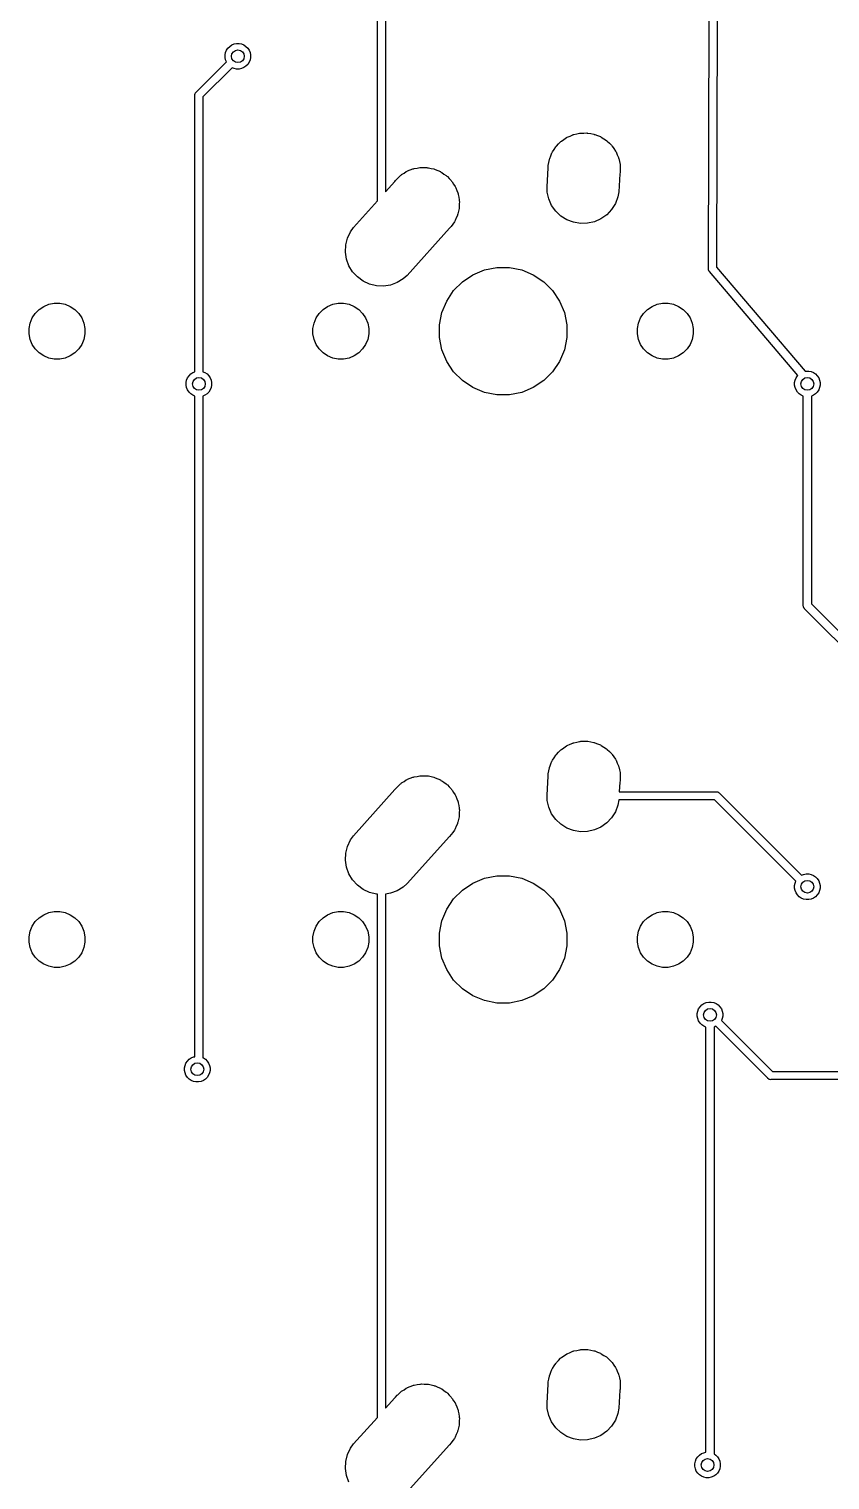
# Model space of a CAD drawing. Extents: x -26.1 to -7.5, y -7.6 to -2.2.
# Drawn here: x -24.929 to -23.942, y -5.636 to -3.847 of the extents above; entities that cross this region are included whole.
import ezdxf

# ---------------------------------------------------------------- set-up
doc = ezdxf.new("R2010")
doc.units = 0
doc.header["$MEASUREMENT"] = 0
doc.layers.add('BLACK', color=7, linetype='CONTINUOUS')

msp = doc.modelspace()

# ---------------------------------------------------------------- linework, layer by layer
at = {"layer": 'BLACK', "linetype": 'CONTINUOUS'}
for p, q in [((-24.5, -4.05925), (-24.5, -3.41411)), ((-24.49, -3.41404), (-24.49, -4.04811)), ((-24.081, -3.82731), (-24.082, -4.14117)), ((-24.092, -4.14254), (-24.091, -3.82959)), ((-24.6877, -3.87945), (-24.6871, -3.87641)), ((-24.6877, -3.88255), (-24.6877, -3.87945)), ((-24.6871, -3.87641), (-24.686, -3.87354)), ((-24.686, -3.87354), (-24.6842, -3.87096)), ((-24.6842, -3.87096), (-24.682, -3.86877)), ((-24.682, -3.86877), (-24.6795, -3.86704)), ((-24.6795, -3.86704), (-24.6766, -3.86586)), ((-24.6766, -3.86586), (-24.6736, -3.86525)), ((-24.6736, -3.86525), (-24.6704, -3.86525)), ((-24.6704, -3.86525), (-24.6674, -3.86586)), ((-24.6674, -3.86586), (-24.6645, -3.86704)), ((-24.6645, -3.86704), (-24.662, -3.86877)), ((-24.662, -3.86877), (-24.6598, -3.87096)), ((-24.6598, -3.87096), (-24.658, -3.87354)), ((-24.658, -3.87354), (-24.6569, -3.87641)), ((-24.6569, -3.87641), (-24.6563, -3.87945)), ((-24.6563, -3.87945), (-24.6563, -3.88255)), ((-24.7234, -3.92529), (-24.6861, -3.88805)), ((-24.6791, -3.89512), (-24.715, -3.93107)), ((-24.6871, -3.88559), (-24.6877, -3.88255)), ((-24.6861, -3.88805), (-24.6871, -3.88559)), ((-24.6766, -3.89614), (-24.6791, -3.89512)), ((-24.6736, -3.89675), (-24.6766, -3.89614)), ((-24.6704, -3.89675), (-24.6736, -3.89675)), ((-24.6674, -3.89614), (-24.6704, -3.89675)), ((-24.6645, -3.89496), (-24.6674, -3.89614)), ((-24.662, -3.89323), (-24.6645, -3.89496)), ((-24.6598, -3.89104), (-24.662, -3.89323)), ((-24.658, -3.88846), (-24.6598, -3.89104)), ((-24.6569, -3.88559), (-24.658, -3.88846)), ((-24.6563, -3.88255), (-24.6569, -3.88559)), ((-24.725, -3.929), (-24.7249, -3.92802)), ((-24.725, -3.92925), (-24.725, -3.929)), ((-24.725, -4.26999), (-24.725, -3.92925)), ((-24.7249, -3.92802), (-24.7246, -3.92708)), ((-24.7246, -3.92708), (-24.7245, -3.9269)), ((-24.7245, -3.9269), (-24.7242, -3.92621)), ((-24.7242, -3.92621), (-24.7236, -3.92545)), ((-24.7236, -3.92545), (-24.7234, -3.92529)), ((-24.715, -3.93107), (-24.715, -4.26999)), ((-24.2794, -3.99177), (-24.2768, -3.98914)), ((-24.2768, -3.98914), (-24.2742, -3.98644)), ((-24.2742, -3.98644), (-24.2737, -3.98606)), ((-24.2737, -3.98606), (-24.2732, -3.9856)), ((-24.2732, -3.9856), (-24.2701, -3.98353)), ((-24.2701, -3.98353), (-24.2671, -3.98138)), ((-24.2671, -3.98138), (-24.2665, -3.98111)), ((-24.2665, -3.98111), (-24.266, -3.98075)), ((-24.266, -3.98075), (-24.2625, -3.97933)), ((-24.2625, -3.97933), (-24.2592, -3.97781)), ((-24.2592, -3.97781), (-24.2585, -3.97766)), ((-24.2585, -3.97766), (-24.2579, -3.97741)), ((-24.2579, -3.97741), (-24.2543, -3.97669)), ((-24.2543, -3.97669), (-24.2507, -3.97586)), ((-24.2507, -3.97586), (-24.25, -3.97584)), ((-24.25, -3.97584), (-24.2494, -3.97571)), ((-24.2494, -3.97571), (-24.2456, -3.97571)), ((-24.2456, -3.97571), (-24.2419, -3.9756)), ((-24.2419, -3.9756), (-24.2413, -3.97571)), ((-24.2413, -3.97571), (-24.2406, -3.97571)), ((-24.2406, -3.97571), (-24.237, -3.97643)), ((-24.237, -3.97643), (-24.2333, -3.97705)), ((-24.2333, -3.97705), (-24.2327, -3.97728)), ((-24.2327, -3.97728), (-24.2321, -3.97741)), ((-24.2321, -3.97741), (-24.2286, -3.97883)), ((-24.2286, -3.97883), (-24.2252, -3.98015)), ((-24.2252, -3.98015), (-24.2246, -3.9805)), ((-24.2246, -3.9805), (-24.224, -3.98075)), ((-24.224, -3.98075), (-24.2209, -3.98281)), ((-24.2209, -3.98281), (-24.2178, -3.98478)), ((-24.2178, -3.98478), (-24.2173, -3.98523)), ((-24.2173, -3.98523), (-24.2168, -3.9856)), ((-24.2168, -3.9856), (-24.2141, -3.98822)), ((-24.2141, -3.98822), (-24.2114, -3.99077)), ((-24.2877, -4.00772), (-24.2876, -4.00708)), ((-24.2876, -4.00708), (-24.2862, -4.00365)), ((-24.2862, -4.00365), (-24.2848, -4.00018)), ((-24.2848, -4.00018), (-24.2845, -3.99963)), ((-24.2845, -3.99963), (-24.2843, -3.99902)), ((-24.2843, -3.99902), (-24.2822, -3.99593)), ((-24.2822, -3.99593), (-24.2802, -3.99279)), ((-24.2802, -3.99279), (-24.2798, -3.99231)), ((-24.2798, -3.99231), (-24.2794, -3.99177)), ((-24.2114, -3.99077), (-24.2111, -3.9913)), ((-24.2111, -3.9913), (-24.2106, -3.99177)), ((-24.2106, -3.99177), (-24.2085, -3.99485)), ((-24.2085, -3.99485), (-24.2064, -3.99788)), ((-24.2064, -3.99788), (-24.2061, -3.99848)), ((-24.2061, -3.99848), (-24.2057, -3.99902)), ((-24.2057, -3.99902), (-24.2043, -4.00245)), ((-24.2043, -4.00245), (-24.2028, -4.00584)), ((-24.2028, -4.00584), (-24.2027, -4.00648)), ((-24.2027, -4.00648), (-24.2024, -4.00708)), ((-24.2024, -4.00708), (-24.2017, -4.01072)), ((-24.4701, -4.02691), (-24.4672, -4.02515)), ((-24.4672, -4.02515), (-24.4644, -4.02327)), ((-24.4644, -4.02327), (-24.4635, -4.02289)), ((-24.4635, -4.02289), (-24.4627, -4.02238)), ((-24.4627, -4.02238), (-24.4595, -4.02123)), ((-24.4595, -4.02123), (-24.4563, -4.01993)), ((-24.4563, -4.01993), (-24.4554, -4.01974)), ((-24.4554, -4.01974), (-24.4545, -4.0194)), ((-24.4545, -4.0194), (-24.4511, -4.01889)), ((-24.4511, -4.01889), (-24.4478, -4.01823)), ((-24.4478, -4.01823), (-24.4468, -4.01823)), ((-24.4468, -4.01823), (-24.4458, -4.01808)), ((-24.4458, -4.01808), (-24.4424, -4.01823)), ((-24.4424, -4.01823), (-24.4391, -4.01823)), ((-24.4391, -4.01823), (-24.4381, -4.01842)), ((-24.4381, -4.01842), (-24.4371, -4.01846)), ((-24.4371, -4.01846), (-24.4338, -4.01927)), ((-24.4338, -4.01927), (-24.4305, -4.01993)), ((-24.4305, -4.01993), (-24.4296, -4.02031)), ((-24.4296, -4.02031), (-24.4286, -4.02054)), ((-24.4286, -4.02054), (-24.4256, -4.02197)), ((-24.4256, -4.02197), (-24.4224, -4.02327)), ((-24.4224, -4.02327), (-24.4216, -4.02382)), ((-24.4216, -4.02382), (-24.4207, -4.02423)), ((-24.4207, -4.02423), (-24.418, -4.02624)), ((-24.2909, -4.04196), (-24.2893, -4.01847)), ((-24.2893, -4.01564), (-24.2886, -4.01199)), ((-24.2893, -4.01847), (-24.2893, -4.01564)), ((-24.2886, -4.01199), (-24.2879, -4.00833)), ((-24.2879, -4.00833), (-24.2877, -4.00772)), ((-24.2017, -4.01072), (-24.2009, -4.01434)), ((-24.2007, -4.02436), (-24.201, -4.02587)), ((-24.2009, -4.01434), (-24.2008, -4.015)), ((-24.2008, -4.015), (-24.2007, -4.01564)), ((-24.2007, -4.01564), (-24.2007, -4.01935)), ((-24.2007, -4.01935), (-24.2007, -4.02088)), ((-24.2007, -4.02088), (-24.2007, -4.02153)), ((-24.2007, -4.02153), (-24.2007, -4.02436)), ((-24.49, -4.04811), (-24.4785, -4.03529)), ((-24.4785, -4.03529), (-24.4778, -4.03429)), ((-24.4778, -4.03429), (-24.4756, -4.03205)), ((-24.4756, -4.03205), (-24.4749, -4.03132)), ((-24.4749, -4.03132), (-24.4741, -4.03051)), ((-24.4741, -4.03051), (-24.4717, -4.02812)), ((-24.4717, -4.02812), (-24.4708, -4.02757)), ((-24.4708, -4.02757), (-24.4701, -4.02691)), ((-24.418, -4.02624), (-24.4152, -4.02812)), ((-24.4152, -4.02812), (-24.4145, -4.02881)), ((-24.4145, -4.02881), (-24.4137, -4.02939)), ((-24.4137, -4.02939), (-24.4114, -4.03189)), ((-24.4114, -4.03189), (-24.409, -4.03429)), ((-24.409, -4.03429), (-24.4085, -4.0351)), ((-24.4085, -4.0351), (-24.4078, -4.03583)), ((-24.4078, -4.03583), (-24.4061, -4.03873)), ((-24.4061, -4.03873), (-24.4042, -4.04154)), ((-24.4042, -4.04154), (-24.4038, -4.04245)), ((-24.4038, -4.04245), (-24.4033, -4.04329)), ((-24.4033, -4.04329), (-24.4021, -4.04647)), ((-24.2907, -4.04849), (-24.2909, -4.04196)), ((-24.201, -4.02587), (-24.2025, -4.04805)), ((-24.5294, -4.09204), (-24.5, -4.05925)), ((-24.4021, -4.04647), (-24.4008, -4.0496)), ((-24.4008, -4.0496), (-24.4006, -4.05056)), ((-24.4006, -4.05056), (-24.4003, -4.05149)), ((-24.4003, -4.05149), (-24.3998, -4.05484)), ((-24.3998, -4.05484), (-24.3991, -4.05816)), ((-24.3991, -4.05816), (-24.3991, -4.05914)), ((-24.3991, -4.05914), (-24.399, -4.06011)), ((-24.399, -4.06011), (-24.3991, -4.0635)), ((-24.2888, -4.057), (-24.2907, -4.04849)), ((-24.2852, -4.06496), (-24.2888, -4.057)), ((-24.2036, -4.0545), (-24.2067, -4.06265)), ((-24.2025, -4.04805), (-24.2036, -4.0545)), ((-24.4014, -4.0773), (-24.4029, -4.08037)), ((-24.4012, -4.07635), (-24.4014, -4.0773)), ((-24.4008, -4.07544), (-24.4012, -4.07635)), ((-24.4002, -4.07212), (-24.4008, -4.07544)), ((-24.3994, -4.06883), (-24.4002, -4.07212)), ((-24.3993, -4.06785), (-24.3994, -4.06883)), ((-24.3991, -4.06688), (-24.3993, -4.06785)), ((-24.3991, -4.0635), (-24.3991, -4.06688)), ((-24.2801, -4.07207), (-24.2852, -4.06496)), ((-24.2738, -4.07805), (-24.2801, -4.07207)), ((-24.2664, -4.08268), (-24.2738, -4.07805)), ((-24.2173, -4.0764), (-24.2245, -4.08145)), ((-24.2114, -4.07005), (-24.2173, -4.0764)), ((-24.2067, -4.06265), (-24.2114, -4.07005)), ((-24.5333, -4.09731), (-24.5294, -4.09204)), ((-24.4113, -4.09299), (-24.4635, -4.1512)), ((-24.409, -4.09075), (-24.4113, -4.09299)), ((-24.4071, -4.08794), (-24.409, -4.09075)), ((-24.4051, -4.08521), (-24.4071, -4.08794)), ((-24.4047, -4.08432), (-24.4051, -4.08521)), ((-24.4042, -4.0835), (-24.4047, -4.08432)), ((-24.4029, -4.08037), (-24.4042, -4.0835)), ((-24.2582, -4.08578), (-24.2664, -4.08268)), ((-24.2496, -4.08723), (-24.2582, -4.08578)), ((-24.2409, -4.08698), (-24.2496, -4.08723)), ((-24.2324, -4.08503), (-24.2409, -4.08698)), ((-24.2245, -4.08145), (-24.2324, -4.08503)), ((-24.5394, -4.12241), (-24.5391, -4.11369)), ((-24.5391, -4.11369), (-24.537, -4.10522)), ((-24.537, -4.10522), (-24.5333, -4.09731)), ((-24.5381, -4.13103), (-24.5394, -4.12241)), ((-24.5351, -4.13923), (-24.5381, -4.13103)), ((-24.5306, -4.14669), (-24.5351, -4.13923)), ((-24.5247, -4.15313), (-24.5306, -4.14669)), ((-24.395, -4.15903), (-24.3822, -4.15043)), ((-24.3822, -4.15043), (-24.3679, -4.14452)), ((-24.3679, -4.14452), (-24.3527, -4.1415)), ((-24.3527, -4.1415), (-24.3373, -4.1415)), ((-24.3373, -4.1415), (-24.3221, -4.14452)), ((-24.3221, -4.14452), (-24.3078, -4.15043)), ((-24.3078, -4.15043), (-24.295, -4.15903)), ((-24.092, -4.14259), (-24.092, -4.14254)), ((-24.092, -4.14303), (-24.092, -4.14259)), ((-24.092, -4.14323), (-24.092, -4.14303)), ((-24.092, -4.14328), (-24.092, -4.14323)), ((-24.092, -4.14358), (-24.092, -4.14328)), ((-24.0919, -4.14377), (-24.092, -4.14358)), ((-24.0919, -4.14396), (-24.0919, -4.14377)), ((-24.0918, -4.14425), (-24.0919, -4.14396)), ((-24.0918, -4.14454), (-24.0918, -4.14425)), ((-24.0917, -4.14472), (-24.0918, -4.14454)), ((-24.0916, -4.14491), (-24.0917, -4.14472)), ((-24.0915, -4.14517), (-24.0916, -4.14491)), ((-24.0914, -4.14545), (-24.0915, -4.14517)), ((-24.0913, -4.14561), (-24.0914, -4.14545)), ((-24.0912, -4.14578), (-24.0913, -4.14561)), ((-24.091, -4.14601), (-24.0912, -4.14578)), ((-24.091, -4.14605), (-24.091, -4.14601)), ((-24.0908, -4.1462), (-24.091, -4.14605)), ((-24.0906, -4.14654), (-24.0908, -4.1462)), ((-24.0905, -4.14657), (-24.0906, -4.14654)), ((-23.9818, -4.27447), (-24.0905, -4.14657)), ((-24.082, -4.14117), (-23.9729, -4.26948)), ((-24.5177, -4.15829), (-24.5247, -4.15313)), ((-24.5098, -4.16198), (-24.5177, -4.15829)), ((-24.5013, -4.16406), (-24.5098, -4.16198)), ((-24.4926, -4.16444), (-24.5013, -4.16406)), ((-24.484, -4.16312), (-24.4926, -4.16444)), ((-24.4758, -4.16014), (-24.484, -4.16312)), ((-24.4683, -4.15561), (-24.4758, -4.16014)), ((-24.4635, -4.1512), (-24.4683, -4.15561)), ((-24.406, -4.16996), (-24.395, -4.15903)), ((-24.295, -4.15903), (-24.284, -4.16996)), ((-24.905, -4.18688), (-24.8984, -4.18555)), ((-24.8984, -4.18555), (-24.8916, -4.18555)), ((-24.8916, -4.18555), (-24.885, -4.18688)), ((-24.555, -4.18688), (-24.5484, -4.18555)), ((-24.5484, -4.18555), (-24.5416, -4.18555)), ((-24.5416, -4.18555), (-24.535, -4.18688)), ((-24.4205, -4.1971), (-24.4146, -4.18282)), ((-24.4146, -4.18282), (-24.406, -4.16996)), ((-24.284, -4.16996), (-24.2754, -4.18282)), ((-24.2754, -4.18282), (-24.2695, -4.1971)), ((-24.155, -4.18688), (-24.1484, -4.18555)), ((-24.1484, -4.18555), (-24.1416, -4.18555)), ((-24.1416, -4.18555), (-24.135, -4.18688)), ((-24.9281, -4.20995), (-24.9255, -4.20368)), ((-24.9255, -4.20368), (-24.9218, -4.19804)), ((-24.9218, -4.19804), (-24.917, -4.19324)), ((-24.917, -4.19324), (-24.9113, -4.18947)), ((-24.9113, -4.18947), (-24.905, -4.18688)), ((-24.885, -4.18688), (-24.8787, -4.18947)), ((-24.8787, -4.18947), (-24.873, -4.19324)), ((-24.873, -4.19324), (-24.8682, -4.19804)), ((-24.8682, -4.19804), (-24.8645, -4.20368)), ((-24.8645, -4.20368), (-24.8619, -4.20995)), ((-24.5781, -4.20995), (-24.5755, -4.20368)), ((-24.5755, -4.20368), (-24.5718, -4.19804)), ((-24.5718, -4.19804), (-24.567, -4.19324)), ((-24.567, -4.19324), (-24.5613, -4.18947)), ((-24.5613, -4.18947), (-24.555, -4.18688)), ((-24.535, -4.18688), (-24.5287, -4.18947)), ((-24.5287, -4.18947), (-24.523, -4.19324)), ((-24.523, -4.19324), (-24.5182, -4.19804)), ((-24.5182, -4.19804), (-24.5145, -4.20368)), ((-24.5145, -4.20368), (-24.5119, -4.20995)), ((-24.4235, -4.21227), (-24.4205, -4.1971)), ((-24.2695, -4.1971), (-24.2665, -4.21227)), ((-24.1781, -4.20995), (-24.1755, -4.20368)), ((-24.1755, -4.20368), (-24.1718, -4.19804)), ((-24.1718, -4.19804), (-24.167, -4.19324)), ((-24.167, -4.19324), (-24.1613, -4.18947)), ((-24.1613, -4.18947), (-24.155, -4.18688)), ((-24.135, -4.18688), (-24.1287, -4.18947)), ((-24.1287, -4.18947), (-24.123, -4.19324)), ((-24.123, -4.19324), (-24.1182, -4.19804)), ((-24.1182, -4.19804), (-24.1145, -4.20368)), ((-24.1145, -4.20368), (-24.1119, -4.20995)), ((-24.9294, -4.21661), (-24.9281, -4.20995)), ((-24.9294, -4.22339), (-24.9294, -4.21661)), ((-24.8619, -4.20995), (-24.8606, -4.21661)), ((-24.8606, -4.21661), (-24.8606, -4.22339)), ((-24.5794, -4.21661), (-24.5781, -4.20995)), ((-24.5794, -4.22339), (-24.5794, -4.21661)), ((-24.5119, -4.20995), (-24.5106, -4.21661)), ((-24.5106, -4.21661), (-24.5106, -4.22339)), ((-24.4235, -4.22773), (-24.4235, -4.21227)), ((-24.2665, -4.21227), (-24.2665, -4.22773)), ((-24.1794, -4.21661), (-24.1781, -4.20995)), ((-24.1794, -4.22339), (-24.1794, -4.21661)), ((-24.1119, -4.20995), (-24.1106, -4.21661)), ((-24.1106, -4.21661), (-24.1106, -4.22339)), ((-24.9281, -4.23005), (-24.9294, -4.22339)), ((-24.9255, -4.23632), (-24.9281, -4.23005)), ((-24.9218, -4.24196), (-24.9255, -4.23632)), ((-24.8645, -4.23632), (-24.8682, -4.24196)), ((-24.8619, -4.23005), (-24.8645, -4.23632)), ((-24.8606, -4.22339), (-24.8619, -4.23005)), ((-24.5781, -4.23005), (-24.5794, -4.22339)), ((-24.5755, -4.23632), (-24.5781, -4.23005)), ((-24.5718, -4.24196), (-24.5755, -4.23632)), ((-24.5145, -4.23632), (-24.5182, -4.24196)), ((-24.5119, -4.23005), (-24.5145, -4.23632)), ((-24.5106, -4.22339), (-24.5119, -4.23005)), ((-24.4205, -4.2429), (-24.4235, -4.22773)), ((-24.2665, -4.22773), (-24.2695, -4.2429)), ((-24.1781, -4.23005), (-24.1794, -4.22339)), ((-24.1755, -4.23632), (-24.1781, -4.23005)), ((-24.1718, -4.24196), (-24.1755, -4.23632)), ((-24.1145, -4.23632), (-24.1182, -4.24196)), ((-24.1119, -4.23005), (-24.1145, -4.23632)), ((-24.1106, -4.22339), (-24.1119, -4.23005)), ((-24.917, -4.24676), (-24.9218, -4.24196)), ((-24.9113, -4.25053), (-24.917, -4.24676)), ((-24.905, -4.25312), (-24.9113, -4.25053)), ((-24.8984, -4.25445), (-24.905, -4.25312)), ((-24.8916, -4.25445), (-24.8984, -4.25445)), ((-24.885, -4.25312), (-24.8916, -4.25445)), ((-24.8787, -4.25053), (-24.885, -4.25312)), ((-24.873, -4.24676), (-24.8787, -4.25053)), ((-24.8682, -4.24196), (-24.873, -4.24676)), ((-24.567, -4.24676), (-24.5718, -4.24196)), ((-24.5613, -4.25053), (-24.567, -4.24676)), ((-24.555, -4.25312), (-24.5613, -4.25053)), ((-24.5484, -4.25445), (-24.555, -4.25312)), ((-24.5416, -4.25445), (-24.5484, -4.25445)), ((-24.535, -4.25312), (-24.5416, -4.25445)), ((-24.5287, -4.25053), (-24.535, -4.25312)), ((-24.523, -4.24676), (-24.5287, -4.25053)), ((-24.5182, -4.24196), (-24.523, -4.24676)), ((-24.4146, -4.25718), (-24.4205, -4.2429)), ((-24.406, -4.27004), (-24.4146, -4.25718)), ((-24.2754, -4.25718), (-24.284, -4.27004)), ((-24.2695, -4.2429), (-24.2754, -4.25718)), ((-24.167, -4.24676), (-24.1718, -4.24196)), ((-24.1613, -4.25053), (-24.167, -4.24676)), ((-24.155, -4.25312), (-24.1613, -4.25053)), ((-24.1484, -4.25445), (-24.155, -4.25312)), ((-24.1416, -4.25445), (-24.1484, -4.25445)), ((-24.135, -4.25312), (-24.1416, -4.25445)), ((-24.1287, -4.25053), (-24.135, -4.25312)), ((-24.123, -4.24676), (-24.1287, -4.25053)), ((-24.1182, -4.24196), (-24.123, -4.24676)), ((-24.734, -4.2775), (-24.7322, -4.27492)), ((-24.7322, -4.27492), (-24.73, -4.27273)), ((-24.73, -4.27273), (-24.7275, -4.271)), ((-24.7275, -4.271), (-24.725, -4.26999)), ((-24.715, -4.26999), (-24.7125, -4.271)), ((-24.7125, -4.271), (-24.71, -4.27273)), ((-24.71, -4.27273), (-24.7078, -4.27492)), ((-24.7078, -4.27492), (-24.706, -4.2775)), ((-24.395, -4.28097), (-24.406, -4.27004)), ((-24.284, -4.27004), (-24.295, -4.28097)), ((-23.984, -4.2775), (-23.9822, -4.27492)), ((-23.9822, -4.27492), (-23.9818, -4.27447)), ((-23.9729, -4.26948), (-23.9716, -4.26921)), ((-23.9716, -4.26921), (-23.9684, -4.26921)), ((-23.9684, -4.26921), (-23.9654, -4.26982)), ((-23.9654, -4.26982), (-23.9625, -4.271)), ((-23.9625, -4.271), (-23.96, -4.27273)), ((-23.96, -4.27273), (-23.9578, -4.27492)), ((-23.9578, -4.27492), (-23.956, -4.2775)), ((-24.7357, -4.28341), (-24.7351, -4.28037)), ((-24.7357, -4.28651), (-24.7357, -4.28341)), ((-24.7351, -4.28955), (-24.7357, -4.28651)), ((-24.7351, -4.28037), (-24.734, -4.2775)), ((-24.734, -4.29242), (-24.7351, -4.28955)), ((-24.7322, -4.295), (-24.734, -4.29242)), ((-24.706, -4.29242), (-24.7078, -4.295)), ((-24.706, -4.2775), (-24.7049, -4.28037)), ((-24.7049, -4.28955), (-24.706, -4.29242)), ((-24.7049, -4.28037), (-24.7043, -4.28341)), ((-24.7043, -4.28651), (-24.7049, -4.28955)), ((-24.7043, -4.28341), (-24.7043, -4.28651)), ((-24.3822, -4.28957), (-24.395, -4.28097)), ((-24.3679, -4.29548), (-24.3822, -4.28957)), ((-24.3078, -4.28957), (-24.3221, -4.29548)), ((-24.295, -4.28097), (-24.3078, -4.28957)), ((-23.9857, -4.28341), (-23.9851, -4.28037)), ((-23.9857, -4.28651), (-23.9857, -4.28341)), ((-23.9851, -4.28955), (-23.9857, -4.28651)), ((-23.9851, -4.28037), (-23.984, -4.2775)), ((-23.984, -4.29242), (-23.9851, -4.28955)), ((-23.9822, -4.295), (-23.984, -4.29242)), ((-23.956, -4.29242), (-23.9578, -4.295)), ((-23.956, -4.2775), (-23.9549, -4.28037)), ((-23.9549, -4.28955), (-23.956, -4.29242)), ((-23.9549, -4.28037), (-23.9543, -4.28341)), ((-23.9543, -4.28651), (-23.9549, -4.28955)), ((-23.9543, -4.28341), (-23.9543, -4.28651)), ((-24.73, -4.29719), (-24.7322, -4.295)), ((-24.7275, -4.29892), (-24.73, -4.29719)), ((-24.725, -4.29994), (-24.7275, -4.29892)), ((-24.725, -5.11454), (-24.725, -4.29994)), ((-24.7125, -4.29892), (-24.715, -4.29994)), ((-24.715, -4.29994), (-24.715, -5.11585)), ((-24.71, -4.29719), (-24.7125, -4.29892)), ((-24.7078, -4.295), (-24.71, -4.29719)), ((-24.3527, -4.2985), (-24.3679, -4.29548)), ((-24.3373, -4.2985), (-24.3527, -4.2985)), ((-24.3221, -4.29548), (-24.3373, -4.2985)), ((-23.98, -4.29719), (-23.9822, -4.295)), ((-23.9775, -4.29892), (-23.98, -4.29719)), ((-23.975, -4.29994), (-23.9775, -4.29892)), ((-23.975, -4.5582), (-23.975, -4.29994)), ((-23.9625, -4.29892), (-23.965, -4.29994)), ((-23.965, -4.29994), (-23.965, -4.55637)), ((-23.96, -4.29719), (-23.9625, -4.29892)), ((-23.9578, -4.295), (-23.96, -4.29719)), ((-23.975, -4.55844), (-23.975, -4.5582)), ((-23.9749, -4.55942), (-23.975, -4.55844)), ((-23.9746, -4.56037), (-23.9749, -4.55942)), ((-23.9745, -4.56058), (-23.9746, -4.56037)), ((-23.9742, -4.56123), (-23.9745, -4.56058)), ((-23.9736, -4.562), (-23.9742, -4.56123)), ((-23.9734, -4.56215), (-23.9736, -4.562)), ((-23.965, -4.55637), (-23.684, -4.83732)), ((-23.6898, -4.84568), (-23.9734, -4.56215)), ((-24.2794, -4.74177), (-24.2768, -4.73914)), ((-24.2768, -4.73914), (-24.2742, -4.73644)), ((-24.2742, -4.73644), (-24.2737, -4.73606)), ((-24.2737, -4.73606), (-24.2732, -4.7356)), ((-24.2732, -4.7356), (-24.2701, -4.73353)), ((-24.2701, -4.73353), (-24.2671, -4.73138)), ((-24.2671, -4.73138), (-24.2665, -4.73111)), ((-24.2665, -4.73111), (-24.266, -4.73075)), ((-24.266, -4.73075), (-24.2625, -4.72933)), ((-24.2625, -4.72933), (-24.2592, -4.72781)), ((-24.2592, -4.72781), (-24.2585, -4.72766)), ((-24.2585, -4.72766), (-24.2579, -4.72741)), ((-24.2579, -4.72741), (-24.2543, -4.72669)), ((-24.2543, -4.72669), (-24.2507, -4.72586)), ((-24.2507, -4.72586), (-24.25, -4.72584)), ((-24.25, -4.72584), (-24.2494, -4.72571)), ((-24.2494, -4.72571), (-24.2456, -4.72571)), ((-24.2456, -4.72571), (-24.2419, -4.7256)), ((-24.2419, -4.7256), (-24.2413, -4.72571)), ((-24.2413, -4.72571), (-24.2406, -4.72571)), ((-24.2406, -4.72571), (-24.237, -4.72643)), ((-24.237, -4.72643), (-24.2333, -4.72705)), ((-24.2333, -4.72705), (-24.2327, -4.72728)), ((-24.2327, -4.72728), (-24.2321, -4.72741)), ((-24.2321, -4.72741), (-24.2286, -4.72883)), ((-24.2286, -4.72883), (-24.2252, -4.73015)), ((-24.2252, -4.73015), (-24.2246, -4.7305)), ((-24.2246, -4.7305), (-24.224, -4.73075)), ((-24.224, -4.73075), (-24.2209, -4.73281)), ((-24.2209, -4.73281), (-24.2178, -4.73478)), ((-24.2178, -4.73478), (-24.2173, -4.73523)), ((-24.2173, -4.73523), (-24.2168, -4.7356)), ((-24.2168, -4.7356), (-24.2141, -4.73822)), ((-24.2141, -4.73822), (-24.2114, -4.74077)), ((-24.2114, -4.74077), (-24.2111, -4.7413)), ((-24.2886, -4.76199), (-24.2879, -4.75833)), ((-24.2879, -4.75833), (-24.2877, -4.75772)), ((-24.2877, -4.75772), (-24.2876, -4.75708)), ((-24.2876, -4.75708), (-24.2862, -4.75365)), ((-24.2862, -4.75365), (-24.2848, -4.75018)), ((-24.2848, -4.75018), (-24.2845, -4.74963)), ((-24.2845, -4.74963), (-24.2843, -4.74902)), ((-24.2843, -4.74902), (-24.2822, -4.74593)), ((-24.2822, -4.74593), (-24.2802, -4.74279)), ((-24.2802, -4.74279), (-24.2798, -4.74231)), ((-24.2798, -4.74231), (-24.2794, -4.74177)), ((-24.2111, -4.7413), (-24.2106, -4.74177)), ((-24.2106, -4.74177), (-24.2085, -4.74485)), ((-24.2085, -4.74485), (-24.2064, -4.74788)), ((-24.2064, -4.74788), (-24.2061, -4.74848)), ((-24.2061, -4.74848), (-24.2057, -4.74902)), ((-24.2057, -4.74902), (-24.2043, -4.75245)), ((-24.2043, -4.75245), (-24.2028, -4.75584)), ((-24.2028, -4.75584), (-24.2027, -4.75648)), ((-24.2027, -4.75648), (-24.2024, -4.75708)), ((-24.2024, -4.75708), (-24.2017, -4.76072)), ((-24.4701, -4.77691), (-24.4672, -4.77515)), ((-24.4672, -4.77515), (-24.4644, -4.77327)), ((-24.4644, -4.77327), (-24.4635, -4.77289)), ((-24.4635, -4.77289), (-24.4627, -4.77238)), ((-24.4627, -4.77238), (-24.4595, -4.77123)), ((-24.4595, -4.77123), (-24.4563, -4.76993)), ((-24.4563, -4.76993), (-24.4554, -4.76974)), ((-24.4554, -4.76974), (-24.4545, -4.7694)), ((-24.4545, -4.7694), (-24.4511, -4.76889)), ((-24.4511, -4.76889), (-24.4478, -4.76823)), ((-24.4478, -4.76823), (-24.4468, -4.76823)), ((-24.4468, -4.76823), (-24.4458, -4.76808)), ((-24.4458, -4.76808), (-24.4424, -4.76823)), ((-24.4424, -4.76823), (-24.4391, -4.76823)), ((-24.4391, -4.76823), (-24.4381, -4.76842)), ((-24.4381, -4.76842), (-24.4371, -4.76846)), ((-24.4371, -4.76846), (-24.4338, -4.76927)), ((-24.4338, -4.76927), (-24.4305, -4.76993)), ((-24.4305, -4.76993), (-24.4296, -4.77031)), ((-24.4296, -4.77031), (-24.4286, -4.77054)), ((-24.4286, -4.77054), (-24.4256, -4.77197)), ((-24.4256, -4.77197), (-24.4224, -4.77327)), ((-24.4224, -4.77327), (-24.4216, -4.77382)), ((-24.4216, -4.77382), (-24.4207, -4.77423)), ((-24.4207, -4.77423), (-24.418, -4.77624)), ((-24.418, -4.77624), (-24.4152, -4.77812)), ((-24.2909, -4.79196), (-24.2893, -4.76847)), ((-24.2893, -4.76564), (-24.2886, -4.76199)), ((-24.2893, -4.76847), (-24.2893, -4.76564)), ((-24.201, -4.77587), (-24.2018, -4.78783)), ((-24.2017, -4.76072), (-24.2009, -4.76434)), ((-24.2007, -4.77436), (-24.201, -4.77587)), ((-24.2009, -4.76434), (-24.2008, -4.765)), ((-24.2008, -4.765), (-24.2007, -4.76564)), ((-24.2007, -4.76564), (-24.2007, -4.76935)), ((-24.2007, -4.76935), (-24.2007, -4.77088)), ((-24.2007, -4.77088), (-24.2007, -4.77153)), ((-24.2007, -4.77153), (-24.2007, -4.77436)), ((-24.5294, -4.84204), (-24.4785, -4.78529)), ((-24.4785, -4.78529), (-24.4778, -4.78429)), ((-24.4778, -4.78429), (-24.4756, -4.78205)), ((-24.4756, -4.78205), (-24.4749, -4.78132)), ((-24.4749, -4.78132), (-24.4741, -4.78051)), ((-24.4741, -4.78051), (-24.4717, -4.77812)), ((-24.4717, -4.77812), (-24.4708, -4.77757)), ((-24.4708, -4.77757), (-24.4701, -4.77691)), ((-24.4152, -4.77812), (-24.4145, -4.77881)), ((-24.4145, -4.77881), (-24.4137, -4.77939)), ((-24.4137, -4.77939), (-24.4114, -4.78189)), ((-24.4114, -4.78189), (-24.409, -4.78429)), ((-24.409, -4.78429), (-24.4085, -4.7851)), ((-24.4085, -4.7851), (-24.4078, -4.78583)), ((-24.4078, -4.78583), (-24.4061, -4.78873)), ((-24.4061, -4.78873), (-24.4042, -4.79154)), ((-24.4042, -4.79154), (-24.4038, -4.79245)), ((-24.4038, -4.79245), (-24.4033, -4.79329)), ((-24.4033, -4.79329), (-24.4021, -4.79647)), ((-24.2907, -4.79849), (-24.2909, -4.79196)), ((-24.2018, -4.78783), (-24.0825, -4.78783)), ((-24.0825, -4.78783), (-24.0822, -4.78781)), ((-24.0822, -4.78781), (-24.082, -4.78783)), ((-24.082, -4.78783), (-24.0812, -4.78791)), ((-24.0812, -4.78791), (-24.0803, -4.78819)), ((-24.0803, -4.78819), (-24.0794, -4.78866)), ((-24.0794, -4.78866), (-24.0787, -4.78928)), ((-24.0787, -4.78928), (-24.0785, -4.78947)), ((-24.0785, -4.78947), (-23.9771, -4.89092)), ((-24.4021, -4.79647), (-24.4008, -4.7996)), ((-24.4008, -4.7996), (-24.4006, -4.80056)), ((-24.4006, -4.80056), (-24.4003, -4.80149)), ((-24.4003, -4.80149), (-24.3998, -4.80484)), ((-24.3998, -4.80484), (-24.3991, -4.80816)), ((-24.3991, -4.80816), (-24.3991, -4.80914)), ((-24.3991, -4.80914), (-24.399, -4.81011)), ((-24.399, -4.81011), (-24.3991, -4.8135)), ((-24.2888, -4.807), (-24.2907, -4.79849)), ((-24.2852, -4.81496), (-24.2888, -4.807)), ((-24.2036, -4.8045), (-24.2067, -4.81265)), ((-24.2025, -4.79805), (-24.2036, -4.8045)), ((-24.0843, -4.79783), (-24.2025, -4.79783)), ((-24.2025, -4.79783), (-24.2025, -4.79805)), ((-23.9841, -4.89799), (-24.0843, -4.79783)), ((-24.4029, -4.83037), (-24.4042, -4.8335)), ((-24.4014, -4.8273), (-24.4029, -4.83037)), ((-24.4012, -4.82635), (-24.4014, -4.8273)), ((-24.4008, -4.82544), (-24.4012, -4.82635)), ((-24.4002, -4.82212), (-24.4008, -4.82544)), ((-24.3994, -4.81883), (-24.4002, -4.82212)), ((-24.3993, -4.81785), (-24.3994, -4.81883)), ((-24.3991, -4.81688), (-24.3993, -4.81785)), ((-24.3991, -4.8135), (-24.3991, -4.81688)), ((-24.2801, -4.82207), (-24.2852, -4.81496)), ((-24.2738, -4.82805), (-24.2801, -4.82207)), ((-24.2664, -4.83268), (-24.2738, -4.82805)), ((-24.2173, -4.8264), (-24.2245, -4.83145)), ((-24.2114, -4.82005), (-24.2173, -4.8264)), ((-24.2067, -4.81265), (-24.2114, -4.82005)), ((-24.537, -4.85522), (-24.5333, -4.84731)), ((-24.5333, -4.84731), (-24.5294, -4.84204)), ((-24.4113, -4.84299), (-24.4635, -4.9012)), ((-24.409, -4.84075), (-24.4113, -4.84299)), ((-24.4071, -4.83794), (-24.409, -4.84075)), ((-24.4051, -4.83521), (-24.4071, -4.83794)), ((-24.4047, -4.83432), (-24.4051, -4.83521)), ((-24.4042, -4.8335), (-24.4047, -4.83432)), ((-24.2582, -4.83578), (-24.2664, -4.83268)), ((-24.2496, -4.83723), (-24.2582, -4.83578)), ((-24.2409, -4.83698), (-24.2496, -4.83723)), ((-24.2324, -4.83503), (-24.2409, -4.83698)), ((-24.2245, -4.83145), (-24.2324, -4.83503)), ((-24.5394, -4.87241), (-24.5391, -4.86369)), ((-24.5391, -4.86369), (-24.537, -4.85522)), ((-24.5381, -4.88103), (-24.5394, -4.87241)), ((-24.5351, -4.88923), (-24.5381, -4.88103)), ((-24.5306, -4.89669), (-24.5351, -4.88923)), ((-24.5247, -4.90313), (-24.5306, -4.89669)), ((-24.4635, -4.9012), (-24.4683, -4.90561)), ((-24.395, -4.90903), (-24.3822, -4.90043)), ((-24.3822, -4.90043), (-24.3679, -4.89452)), ((-24.3679, -4.89452), (-24.3527, -4.8915)), ((-24.3527, -4.8915), (-24.3373, -4.8915)), ((-24.3373, -4.8915), (-24.3221, -4.89452)), ((-24.3221, -4.89452), (-24.3078, -4.90043)), ((-24.3078, -4.90043), (-24.295, -4.90903)), ((-23.9857, -4.90349), (-23.9851, -4.90045)), ((-23.9851, -4.90045), (-23.9841, -4.89799)), ((-23.9771, -4.89092), (-23.9746, -4.8899)), ((-23.9746, -4.8899), (-23.9716, -4.88929)), ((-23.9716, -4.88929), (-23.9684, -4.88929)), ((-23.9684, -4.88929), (-23.9654, -4.8899)), ((-23.9654, -4.8899), (-23.9625, -4.89108)), ((-23.9625, -4.89108), (-23.96, -4.89281)), ((-23.96, -4.89281), (-23.9578, -4.895)), ((-23.9578, -4.895), (-23.956, -4.89758)), ((-23.956, -4.89758), (-23.9549, -4.90045)), ((-23.9549, -4.90045), (-23.9543, -4.90349)), ((-24.5177, -4.90829), (-24.5247, -4.90313)), ((-24.5098, -4.91198), (-24.5177, -4.90829)), ((-24.5013, -4.91406), (-24.5098, -4.91198)), ((-24.5, -4.91411), (-24.5013, -4.91406)), ((-24.5, -5.55925), (-24.5, -4.91411)), ((-24.484, -4.91312), (-24.49, -4.91404)), ((-24.49, -4.91404), (-24.49, -5.54811)), ((-24.4758, -4.91014), (-24.484, -4.91312)), ((-24.4683, -4.90561), (-24.4758, -4.91014)), ((-24.406, -4.91996), (-24.395, -4.90903)), ((-24.295, -4.90903), (-24.284, -4.91996)), ((-23.9857, -4.90659), (-23.9857, -4.90349)), ((-23.9851, -4.90963), (-23.9857, -4.90659)), ((-23.984, -4.9125), (-23.9851, -4.90963)), ((-23.9822, -4.91508), (-23.984, -4.9125)), ((-23.98, -4.91727), (-23.9822, -4.91508)), ((-23.9775, -4.919), (-23.98, -4.91727)), ((-23.9746, -4.92018), (-23.9775, -4.919)), ((-23.9625, -4.919), (-23.9654, -4.92018)), ((-23.96, -4.91727), (-23.9625, -4.919)), ((-23.9578, -4.91508), (-23.96, -4.91727)), ((-23.956, -4.9125), (-23.9578, -4.91508)), ((-23.9549, -4.90963), (-23.956, -4.9125)), ((-23.9543, -4.90659), (-23.9549, -4.90963)), ((-23.9543, -4.90349), (-23.9543, -4.90659)), ((-24.9113, -4.93947), (-24.905, -4.93688)), ((-24.905, -4.93688), (-24.8984, -4.93555)), ((-24.8984, -4.93555), (-24.8916, -4.93555)), ((-24.8916, -4.93555), (-24.885, -4.93688)), ((-24.885, -4.93688), (-24.8787, -4.93947)), ((-24.5613, -4.93947), (-24.555, -4.93688)), ((-24.555, -4.93688), (-24.5484, -4.93555)), ((-24.5484, -4.93555), (-24.5416, -4.93555)), ((-24.5416, -4.93555), (-24.535, -4.93688)), ((-24.535, -4.93688), (-24.5287, -4.93947)), ((-24.4205, -4.9471), (-24.4146, -4.93282)), ((-24.4146, -4.93282), (-24.406, -4.91996)), ((-24.284, -4.91996), (-24.2754, -4.93282)), ((-24.2754, -4.93282), (-24.2695, -4.9471)), ((-24.1613, -4.93947), (-24.155, -4.93688)), ((-24.155, -4.93688), (-24.1484, -4.93555)), ((-24.1484, -4.93555), (-24.1416, -4.93555)), ((-24.1416, -4.93555), (-24.135, -4.93688)), ((-24.135, -4.93688), (-24.1287, -4.93947)), ((-23.9716, -4.92079), (-23.9746, -4.92018)), ((-23.9684, -4.92079), (-23.9716, -4.92079)), ((-23.9654, -4.92018), (-23.9684, -4.92079)), ((-24.9281, -4.95995), (-24.9255, -4.95368)), ((-24.9255, -4.95368), (-24.9218, -4.94804)), ((-24.9218, -4.94804), (-24.917, -4.94324)), ((-24.917, -4.94324), (-24.9113, -4.93947)), ((-24.8787, -4.93947), (-24.873, -4.94324)), ((-24.873, -4.94324), (-24.8682, -4.94804)), ((-24.8682, -4.94804), (-24.8645, -4.95368)), ((-24.8645, -4.95368), (-24.8619, -4.95995)), ((-24.5781, -4.95995), (-24.5755, -4.95368)), ((-24.5755, -4.95368), (-24.5718, -4.94804)), ((-24.5718, -4.94804), (-24.567, -4.94324)), ((-24.567, -4.94324), (-24.5613, -4.93947)), ((-24.5287, -4.93947), (-24.523, -4.94324)), ((-24.523, -4.94324), (-24.5182, -4.94804)), ((-24.5182, -4.94804), (-24.5145, -4.95368)), ((-24.5145, -4.95368), (-24.5119, -4.95995)), ((-24.4235, -4.96227), (-24.4205, -4.9471)), ((-24.2695, -4.9471), (-24.2665, -4.96227)), ((-24.1781, -4.95995), (-24.1755, -4.95368)), ((-24.1755, -4.95368), (-24.1718, -4.94804)), ((-24.1718, -4.94804), (-24.167, -4.94324)), ((-24.167, -4.94324), (-24.1613, -4.93947)), ((-24.1287, -4.93947), (-24.123, -4.94324)), ((-24.123, -4.94324), (-24.1182, -4.94804)), ((-24.1182, -4.94804), (-24.1145, -4.95368)), ((-24.1145, -4.95368), (-24.1119, -4.95995)), ((-24.9294, -4.96661), (-24.9281, -4.95995)), ((-24.9294, -4.97339), (-24.9294, -4.96661)), ((-24.9281, -4.98005), (-24.9294, -4.97339)), ((-24.8619, -4.95995), (-24.8606, -4.96661)), ((-24.8606, -4.97339), (-24.8619, -4.98005)), ((-24.8606, -4.96661), (-24.8606, -4.97339)), ((-24.5794, -4.96661), (-24.5781, -4.95995)), ((-24.5794, -4.97339), (-24.5794, -4.96661)), ((-24.5781, -4.98005), (-24.5794, -4.97339)), ((-24.5119, -4.95995), (-24.5106, -4.96661)), ((-24.5106, -4.97339), (-24.5119, -4.98005)), ((-24.5106, -4.96661), (-24.5106, -4.97339)), ((-24.4235, -4.97773), (-24.4235, -4.96227)), ((-24.2665, -4.96227), (-24.2665, -4.97773)), ((-24.1794, -4.96661), (-24.1781, -4.95995)), ((-24.1794, -4.97339), (-24.1794, -4.96661)), ((-24.1781, -4.98005), (-24.1794, -4.97339)), ((-24.1119, -4.95995), (-24.1106, -4.96661)), ((-24.1106, -4.97339), (-24.1119, -4.98005)), ((-24.1106, -4.96661), (-24.1106, -4.97339)), ((-24.9255, -4.98632), (-24.9281, -4.98005)), ((-24.9218, -4.99196), (-24.9255, -4.98632)), ((-24.8645, -4.98632), (-24.8682, -4.99196)), ((-24.8619, -4.98005), (-24.8645, -4.98632)), ((-24.5755, -4.98632), (-24.5781, -4.98005)), ((-24.5718, -4.99196), (-24.5755, -4.98632)), ((-24.5145, -4.98632), (-24.5182, -4.99196)), ((-24.5119, -4.98005), (-24.5145, -4.98632)), ((-24.4205, -4.9929), (-24.4235, -4.97773)), ((-24.2665, -4.97773), (-24.2695, -4.9929)), ((-24.1755, -4.98632), (-24.1781, -4.98005)), ((-24.1718, -4.99196), (-24.1755, -4.98632)), ((-24.1145, -4.98632), (-24.1182, -4.99196)), ((-24.1119, -4.98005), (-24.1145, -4.98632)), ((-24.917, -4.99676), (-24.9218, -4.99196)), ((-24.9113, -5.00053), (-24.917, -4.99676)), ((-24.905, -5.00312), (-24.9113, -5.00053)), ((-24.8984, -5.00445), (-24.905, -5.00312)), ((-24.8916, -5.00445), (-24.8984, -5.00445)), ((-24.885, -5.00312), (-24.8916, -5.00445)), ((-24.8787, -5.00053), (-24.885, -5.00312)), ((-24.873, -4.99676), (-24.8787, -5.00053)), ((-24.8682, -4.99196), (-24.873, -4.99676)), ((-24.567, -4.99676), (-24.5718, -4.99196)), ((-24.5613, -5.00053), (-24.567, -4.99676)), ((-24.555, -5.00312), (-24.5613, -5.00053)), ((-24.5484, -5.00445), (-24.555, -5.00312)), ((-24.5416, -5.00445), (-24.5484, -5.00445)), ((-24.535, -5.00312), (-24.5416, -5.00445)), ((-24.5287, -5.00053), (-24.535, -5.00312)), ((-24.523, -4.99676), (-24.5287, -5.00053)), ((-24.5182, -4.99196), (-24.523, -4.99676)), ((-24.4146, -5.00718), (-24.4205, -4.9929)), ((-24.406, -5.02004), (-24.4146, -5.00718)), ((-24.2754, -5.00718), (-24.284, -5.02004)), ((-24.2695, -4.9929), (-24.2754, -5.00718)), ((-24.167, -4.99676), (-24.1718, -4.99196)), ((-24.1613, -5.00053), (-24.167, -4.99676)), ((-24.155, -5.00312), (-24.1613, -5.00053)), ((-24.1484, -5.00445), (-24.155, -5.00312)), ((-24.1416, -5.00445), (-24.1484, -5.00445)), ((-24.135, -5.00312), (-24.1416, -5.00445)), ((-24.1287, -5.00053), (-24.135, -5.00312)), ((-24.123, -4.99676), (-24.1287, -5.00053)), ((-24.1182, -4.99196), (-24.123, -4.99676)), ((-24.395, -5.03097), (-24.406, -5.02004)), ((-24.284, -5.02004), (-24.295, -5.03097)), ((-24.3822, -5.03957), (-24.395, -5.03097)), ((-24.3679, -5.04548), (-24.3822, -5.03957)), ((-24.3078, -5.03957), (-24.3221, -5.04548)), ((-24.295, -5.03097), (-24.3078, -5.03957)), ((-24.3527, -5.0485), (-24.3679, -5.04548)), ((-24.3373, -5.0485), (-24.3527, -5.0485)), ((-24.3221, -5.04548), (-24.3373, -5.0485)), ((-24.1057, -5.06145), (-24.1051, -5.05841)), ((-24.1057, -5.06455), (-24.1057, -5.06145)), ((-24.1051, -5.05841), (-24.104, -5.05554)), ((-24.104, -5.05554), (-24.1022, -5.05296)), ((-24.1022, -5.05296), (-24.1, -5.05077)), ((-24.1, -5.05077), (-24.0975, -5.04904)), ((-24.0975, -5.04904), (-24.0946, -5.04786)), ((-24.0946, -5.04786), (-24.0916, -5.04725)), ((-24.0916, -5.04725), (-24.0884, -5.04725)), ((-24.0884, -5.04725), (-24.0854, -5.04786)), ((-24.0854, -5.04786), (-24.0825, -5.04904)), ((-24.0825, -5.04904), (-24.08, -5.05077)), ((-24.08, -5.05077), (-24.0778, -5.05296)), ((-24.0778, -5.05296), (-24.076, -5.05554)), ((-24.076, -5.05554), (-24.0749, -5.05841)), ((-24.0749, -5.05841), (-24.0743, -5.06145)), ((-24.0743, -5.06145), (-24.0743, -5.06455)), ((-24.1051, -5.06759), (-24.1057, -5.06455)), ((-24.104, -5.07046), (-24.1051, -5.06759)), ((-24.1022, -5.07304), (-24.104, -5.07046)), ((-24.1, -5.07523), (-24.1022, -5.07304)), ((-24.0975, -5.07696), (-24.1, -5.07523)), ((-24.095, -5.07797), (-24.0975, -5.07696)), ((-24.095, -5.60234), (-24.095, -5.07797)), ((-24.0829, -5.07712), (-24.085, -5.07797)), ((-24.085, -5.07797), (-24.085, -5.60441)), ((-24.0188, -5.14124), (-24.0829, -5.07712)), ((-24.0749, -5.06759), (-24.0759, -5.07005)), ((-24.0759, -5.07005), (-24.0131, -5.13287)), ((-24.0743, -5.06455), (-24.0749, -5.06759)), ((-24.732, -5.11777), (-24.7295, -5.11604)), ((-24.7295, -5.11604), (-24.7266, -5.11486)), ((-24.7266, -5.11486), (-24.725, -5.11454)), ((-24.715, -5.11585), (-24.7145, -5.11604)), ((-24.7145, -5.11604), (-24.712, -5.11777)), ((-24.7377, -5.12845), (-24.7371, -5.12541)), ((-24.7377, -5.13155), (-24.7377, -5.12845)), ((-24.7371, -5.13459), (-24.7377, -5.13155)), ((-24.7371, -5.12541), (-24.736, -5.12254)), ((-24.736, -5.13746), (-24.7371, -5.13459)), ((-24.736, -5.12254), (-24.7342, -5.11996)), ((-24.7342, -5.11996), (-24.732, -5.11777)), ((-24.712, -5.11777), (-24.7098, -5.11996)), ((-24.7098, -5.11996), (-24.708, -5.12254)), ((-24.708, -5.12254), (-24.7069, -5.12541)), ((-24.7069, -5.13459), (-24.708, -5.13746)), ((-24.7069, -5.12541), (-24.7063, -5.12845)), ((-24.7063, -5.13155), (-24.7069, -5.13459)), ((-24.7063, -5.12845), (-24.7063, -5.13155)), ((-24.0131, -5.13287), (-23.4802, -5.13287)), ((-24.7342, -5.14004), (-24.736, -5.13746)), ((-24.732, -5.14223), (-24.7342, -5.14004)), ((-24.7295, -5.14396), (-24.732, -5.14223)), ((-24.7266, -5.14514), (-24.7295, -5.14396)), ((-24.7236, -5.14575), (-24.7266, -5.14514)), ((-24.7204, -5.14575), (-24.7236, -5.14575)), ((-24.7174, -5.14514), (-24.7204, -5.14575)), ((-24.7145, -5.14396), (-24.7174, -5.14514)), ((-24.712, -5.14223), (-24.7145, -5.14396)), ((-24.7098, -5.14004), (-24.712, -5.14223)), ((-24.708, -5.13746), (-24.7098, -5.14004)), ((-24.0187, -5.14143), (-24.0188, -5.14124)), ((-24.018, -5.14197), (-24.0187, -5.14143)), ((-24.0179, -5.14205), (-24.018, -5.14197)), ((-24.017, -5.14252), (-24.0179, -5.14205)), ((-24.0161, -5.1428), (-24.017, -5.14252)), ((-24.0151, -5.1429), (-24.0161, -5.1428)), ((-24.0149, -5.14287), (-24.0151, -5.1429)), ((-23.4784, -5.14287), (-24.0149, -5.14287)), ((-24.2802, -5.49279), (-24.2798, -5.49231)), ((-24.2798, -5.49231), (-24.2794, -5.49177)), ((-24.2794, -5.49177), (-24.2768, -5.48914)), ((-24.2768, -5.48914), (-24.2742, -5.48644)), ((-24.2742, -5.48644), (-24.2737, -5.48606)), ((-24.2737, -5.48606), (-24.2732, -5.4856)), ((-24.2732, -5.4856), (-24.2701, -5.48353)), ((-24.2701, -5.48353), (-24.2671, -5.48138)), ((-24.2671, -5.48138), (-24.2665, -5.48111)), ((-24.2665, -5.48111), (-24.266, -5.48075)), ((-24.266, -5.48075), (-24.2625, -5.47933)), ((-24.2625, -5.47933), (-24.2592, -5.47781)), ((-24.2592, -5.47781), (-24.2585, -5.47766)), ((-24.2585, -5.47766), (-24.2579, -5.47741)), ((-24.2579, -5.47741), (-24.2543, -5.47669)), ((-24.2543, -5.47669), (-24.2507, -5.47586)), ((-24.2507, -5.47586), (-24.25, -5.47584)), ((-24.25, -5.47584), (-24.2494, -5.47571)), ((-24.2494, -5.47571), (-24.2456, -5.47571)), ((-24.2456, -5.47571), (-24.2419, -5.4756)), ((-24.2419, -5.4756), (-24.2413, -5.47571)), ((-24.2413, -5.47571), (-24.2406, -5.47571)), ((-24.2406, -5.47571), (-24.237, -5.47643)), ((-24.237, -5.47643), (-24.2333, -5.47705)), ((-24.2333, -5.47705), (-24.2327, -5.47728)), ((-24.2327, -5.47728), (-24.2321, -5.47741)), ((-24.2321, -5.47741), (-24.2286, -5.47883)), ((-24.2286, -5.47883), (-24.2252, -5.48015)), ((-24.2252, -5.48015), (-24.2246, -5.4805)), ((-24.2246, -5.4805), (-24.224, -5.48075)), ((-24.224, -5.48075), (-24.2209, -5.48281)), ((-24.2209, -5.48281), (-24.2178, -5.48478)), ((-24.2178, -5.48478), (-24.2173, -5.48523)), ((-24.2173, -5.48523), (-24.2168, -5.4856)), ((-24.2168, -5.4856), (-24.2141, -5.48822)), ((-24.2141, -5.48822), (-24.2114, -5.49077)), ((-24.2114, -5.49077), (-24.2111, -5.4913)), ((-24.2111, -5.4913), (-24.2106, -5.49177)), ((-24.2106, -5.49177), (-24.2085, -5.49485)), ((-24.2886, -5.51199), (-24.2879, -5.50833)), ((-24.2879, -5.50833), (-24.2877, -5.50772)), ((-24.2877, -5.50772), (-24.2876, -5.50708)), ((-24.2876, -5.50708), (-24.2862, -5.50365)), ((-24.2862, -5.50365), (-24.2848, -5.50018)), ((-24.2848, -5.50018), (-24.2845, -5.49963)), ((-24.2845, -5.49963), (-24.2843, -5.49902)), ((-24.2843, -5.49902), (-24.2822, -5.49593)), ((-24.2822, -5.49593), (-24.2802, -5.49279)), ((-24.2085, -5.49485), (-24.2064, -5.49788)), ((-24.2064, -5.49788), (-24.2061, -5.49848)), ((-24.2061, -5.49848), (-24.2057, -5.49902)), ((-24.2057, -5.49902), (-24.2043, -5.50245)), ((-24.2043, -5.50245), (-24.2028, -5.50584)), ((-24.2028, -5.50584), (-24.2027, -5.50648)), ((-24.2027, -5.50648), (-24.2024, -5.50708)), ((-24.2024, -5.50708), (-24.2017, -5.51072)), ((-24.4741, -5.53051), (-24.4717, -5.52812)), ((-24.4717, -5.52812), (-24.4708, -5.52757)), ((-24.4708, -5.52757), (-24.4701, -5.52691)), ((-24.4701, -5.52691), (-24.4672, -5.52515)), ((-24.4672, -5.52515), (-24.4644, -5.52327)), ((-24.4644, -5.52327), (-24.4635, -5.52289)), ((-24.4635, -5.52289), (-24.4627, -5.52238)), ((-24.4627, -5.52238), (-24.4595, -5.52123)), ((-24.4595, -5.52123), (-24.4563, -5.51993)), ((-24.4563, -5.51993), (-24.4554, -5.51974)), ((-24.4554, -5.51974), (-24.4545, -5.5194)), ((-24.4545, -5.5194), (-24.4511, -5.51889)), ((-24.4511, -5.51889), (-24.4478, -5.51823)), ((-24.4478, -5.51823), (-24.4468, -5.51823)), ((-24.4468, -5.51823), (-24.4458, -5.51808)), ((-24.4458, -5.51808), (-24.4424, -5.51823)), ((-24.4424, -5.51823), (-24.4391, -5.51823)), ((-24.4391, -5.51823), (-24.4381, -5.51842)), ((-24.4381, -5.51842), (-24.4371, -5.51846)), ((-24.4371, -5.51846), (-24.4338, -5.51927)), ((-24.4338, -5.51927), (-24.4305, -5.51993)), ((-24.4305, -5.51993), (-24.4296, -5.52031)), ((-24.4296, -5.52031), (-24.4286, -5.52054)), ((-24.4286, -5.52054), (-24.4256, -5.52197)), ((-24.4256, -5.52197), (-24.4224, -5.52327)), ((-24.4224, -5.52327), (-24.4216, -5.52382)), ((-24.4216, -5.52382), (-24.4207, -5.52423)), ((-24.4207, -5.52423), (-24.418, -5.52624)), ((-24.418, -5.52624), (-24.4152, -5.52812)), ((-24.4152, -5.52812), (-24.4145, -5.52881)), ((-24.2909, -5.54196), (-24.2893, -5.51847)), ((-24.2893, -5.51564), (-24.2886, -5.51199)), ((-24.2893, -5.51847), (-24.2893, -5.51564)), ((-24.201, -5.52587), (-24.2025, -5.54805)), ((-24.2017, -5.51072), (-24.2009, -5.51434)), ((-24.2007, -5.52436), (-24.201, -5.52587)), ((-24.2009, -5.51434), (-24.2008, -5.515)), ((-24.2008, -5.515), (-24.2007, -5.51564)), ((-24.2007, -5.51564), (-24.2007, -5.51935)), ((-24.2007, -5.51935), (-24.2007, -5.52088)), ((-24.2007, -5.52088), (-24.2007, -5.52153)), ((-24.2007, -5.52153), (-24.2007, -5.52436)), ((-24.49, -5.54811), (-24.4785, -5.53529)), ((-24.4785, -5.53529), (-24.4778, -5.53429)), ((-24.4778, -5.53429), (-24.4756, -5.53205)), ((-24.4756, -5.53205), (-24.4749, -5.53132)), ((-24.4749, -5.53132), (-24.4741, -5.53051)), ((-24.4145, -5.52881), (-24.4137, -5.52939)), ((-24.4137, -5.52939), (-24.4114, -5.53189)), ((-24.4114, -5.53189), (-24.409, -5.53429)), ((-24.409, -5.53429), (-24.4085, -5.5351)), ((-24.4085, -5.5351), (-24.4078, -5.53583)), ((-24.4078, -5.53583), (-24.4061, -5.53873)), ((-24.4061, -5.53873), (-24.4042, -5.54154)), ((-24.4042, -5.54154), (-24.4038, -5.54245)), ((-24.4038, -5.54245), (-24.4033, -5.54329)), ((-24.4033, -5.54329), (-24.4021, -5.54647)), ((-24.2907, -5.54849), (-24.2909, -5.54196)), ((-24.5294, -5.59204), (-24.5, -5.55925)), ((-24.4021, -5.54647), (-24.4008, -5.5496)), ((-24.4008, -5.5496), (-24.4006, -5.55056)), ((-24.4006, -5.55056), (-24.4003, -5.55149)), ((-24.4003, -5.55149), (-24.3998, -5.55484)), ((-24.3998, -5.55484), (-24.3991, -5.55816)), ((-24.3991, -5.55816), (-24.3991, -5.55914)), ((-24.3991, -5.55914), (-24.399, -5.56011)), ((-24.399, -5.56011), (-24.3991, -5.5635)), ((-24.3991, -5.5635), (-24.3991, -5.56688)), ((-24.2888, -5.557), (-24.2907, -5.54849)), ((-24.2852, -5.56496), (-24.2888, -5.557)), ((-24.2067, -5.56265), (-24.2114, -5.57005)), ((-24.2036, -5.5545), (-24.2067, -5.56265)), ((-24.2025, -5.54805), (-24.2036, -5.5545)), ((-24.4029, -5.58037), (-24.4042, -5.5835)), ((-24.4014, -5.5773), (-24.4029, -5.58037)), ((-24.4012, -5.57635), (-24.4014, -5.5773)), ((-24.4008, -5.57544), (-24.4012, -5.57635)), ((-24.4002, -5.57212), (-24.4008, -5.57544)), ((-24.3994, -5.56883), (-24.4002, -5.57212)), ((-24.3993, -5.56785), (-24.3994, -5.56883)), ((-24.3991, -5.56688), (-24.3993, -5.56785)), ((-24.2801, -5.57207), (-24.2852, -5.56496)), ((-24.2738, -5.57805), (-24.2801, -5.57207)), ((-24.2664, -5.58268), (-24.2738, -5.57805)), ((-24.2245, -5.58145), (-24.2324, -5.58503)), ((-24.2173, -5.5764), (-24.2245, -5.58145)), ((-24.2114, -5.57005), (-24.2173, -5.5764)), ((-24.537, -5.60522), (-24.5333, -5.59731)), ((-24.5333, -5.59731), (-24.5294, -5.59204)), ((-24.4113, -5.59299), (-24.4635, -5.6512)), ((-24.409, -5.59075), (-24.4113, -5.59299)), ((-24.4071, -5.58794), (-24.409, -5.59075)), ((-24.4051, -5.58521), (-24.4071, -5.58794)), ((-24.4047, -5.58432), (-24.4051, -5.58521)), ((-24.4042, -5.5835), (-24.4047, -5.58432)), ((-24.2582, -5.58578), (-24.2664, -5.58268)), ((-24.2496, -5.58723), (-24.2582, -5.58578)), ((-24.2409, -5.58698), (-24.2496, -5.58723)), ((-24.2324, -5.58503), (-24.2409, -5.58698)), ((-24.5394, -5.62241), (-24.5391, -5.61369)), ((-24.5391, -5.61369), (-24.537, -5.60522)), ((-24.1087, -5.61645), (-24.1081, -5.61341)), ((-24.1087, -5.61955), (-24.1087, -5.61645)), ((-24.1081, -5.61341), (-24.107, -5.61054)), ((-24.107, -5.61054), (-24.1052, -5.60796)), ((-24.1052, -5.60796), (-24.103, -5.60577)), ((-24.103, -5.60577), (-24.1005, -5.60404)), ((-24.1005, -5.60404), (-24.0976, -5.60286)), ((-24.0976, -5.60286), (-24.095, -5.60234)), ((-24.085, -5.60441), (-24.083, -5.60577)), ((-24.083, -5.60577), (-24.0808, -5.60796)), ((-24.0808, -5.60796), (-24.079, -5.61054)), ((-24.079, -5.61054), (-24.0779, -5.61341)), ((-24.0779, -5.61341), (-24.0773, -5.61645)), ((-24.0773, -5.61645), (-24.0773, -5.61955)), ((-24.5381, -5.63103), (-24.5394, -5.62241)), ((-24.5351, -5.63923), (-24.5381, -5.63103)), ((-24.1081, -5.62259), (-24.1087, -5.61955)), ((-24.107, -5.62546), (-24.1081, -5.62259)), ((-24.1052, -5.62804), (-24.107, -5.62546)), ((-24.103, -5.63023), (-24.1052, -5.62804)), ((-24.1005, -5.63196), (-24.103, -5.63023)), ((-24.0976, -5.63314), (-24.1005, -5.63196)), ((-24.0946, -5.63375), (-24.0976, -5.63314)), ((-24.0914, -5.63375), (-24.0946, -5.63375)), ((-24.0884, -5.63314), (-24.0914, -5.63375)), ((-24.0855, -5.63196), (-24.0884, -5.63314)), ((-24.083, -5.63023), (-24.0855, -5.63196)), ((-24.0808, -5.62804), (-24.083, -5.63023)), ((-24.079, -5.62546), (-24.0808, -5.62804)), ((-24.0779, -5.62259), (-24.079, -5.62546)), ((-24.0773, -5.61955), (-24.0779, -5.62259))]:
    msp.add_line(p, q, dxfattribs=at)
at = {"layer": 'BLACK'}
for centre in [(-24.672, -3.881), (-24.72, -4.28496), (-23.97, -4.28496), (-23.97, -4.90504), (-24.09, -5.063), (-24.722, -5.13), (-24.093, -5.618)]:
    msp.add_circle(centre, 0.00787, dxfattribs=at)

doc.saveas('drawing.dxf')
